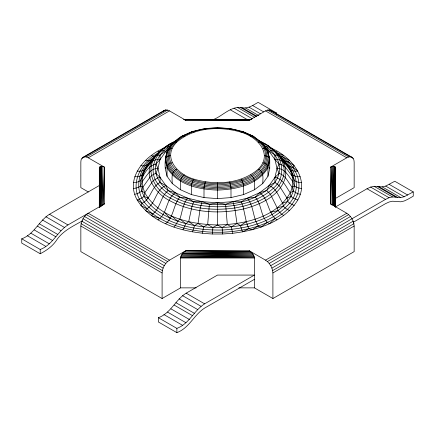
<?xml version="1.0" encoding="UTF-8"?>
<svg xmlns="http://www.w3.org/2000/svg" width="435" height="435" viewBox="0 0 435 435"><rect width="100%" height="100%" fill="white"/><g stroke="black" fill="none" stroke-linecap="round" stroke-linejoin="round"><path stroke-width="0.65" d="M335.689 168.454L335.635 207.055L335.608 167.747C334.906 165.496 331.954 166.246 330.464 167.209L330.464 203.825L332.144 205.021L332.552 166.355L333.455 205.657L334.243 166.344L334.412 206.223L334.885 166.648L335.053 206.679L335.341 167.127L335.439 206.984L335.608 167.747L335.689 207.109M99.408 206.94L99.55 167.317C100.621 165.528 103.1 166.409 104.536 167.209L104.536 203.825L102.801 205.086M171.966 144.425C162.021 150.184 153.202 161.293 155.915 173.407C159.694 187.409 173.619 195.353 186.441 199.785C215.711 208.463 253.491 206.832 274.887 182.45L274.974 177.344L277.003 168.454L279.085 164.044C276.916 155.523 270.374 148.873 263.034 144.425M100.768 206.652L101.529 166.246L102.448 205.38L102.856 166.464L103.503 204.504L104.536 167.209L88.229 157.791C84.939 155.251 80.29 157.938 80.845 162.059L80.845 187.648L88.348 191.976M280.58 157.883C292.304 166.366 298.693 183.189 290.966 196.386C281.777 212.111 263.876 219.898 246.95 224.215C224.161 229.435 199.893 228.652 177.692 221.192C162.924 215.836 147.313 206.788 141.81 191.177L142.865 187.175L149.722 177.616L151.375 175.822L153.484 174.392L155.915 173.407L157.997 168.454L160.026 159.563L160.113 155.001L168.595 149.303M258.694 140.548C270.516 145.453 279.428 154.898 287.051 164.87C292.918 172.825 294.533 183.722 290.216 192.754C276.062 217.777 244.068 224.373 217.5 224.966L212.856 227.516L212.421 234.003C184.821 232.486 152.821 224.955 137.172 199.964C124.753 178.094 144.882 155.877 164.441 147.873M202.335 233.296L203.629 226.869L207.674 224.596L209.393 204.281L217.5 202.808L232.899 201.639L241.273 201.862L247.254 198.208L259.575 192.749L266.78 190.557L269.031 185.631L274.974 177.344L279.085 173.407L279.618 168.726L279.085 164.044L274.974 159.563L269.031 151.277L266.78 146.894L263.779 145.758M254.431 287.867L254.431 258.015C254.241 255.291 252.3 253.039 250.245 251.414L185.788 250.734L169.487 260.146L88.229 213.237C83.933 215.999 81.089 220.926 80.845 226.031L80.845 251.62L162.097 298.53L180.568 287.867L180.568 258.015C180.813 254.872 183.271 252.365 185.788 250.734L249.211 250.734L265.513 260.146C269.809 262.909 272.658 267.84 272.903 272.941L272.903 298.53L254.431 287.867L238.848 287.867M162.097 298.53L162.097 272.941C162.342 267.84 165.191 262.909 169.487 260.146M270.559 147.873C290.118 155.877 310.247 178.094 297.828 199.964C284.321 222.116 256.993 230.289 232.665 233.296L231.371 226.869L227.326 224.596L222.144 227.516L217.5 224.966C190.932 224.373 158.938 217.777 144.784 192.754L141.81 191.177L140.69 185.854L142.218 181.504L142.865 175.832L144.784 170.254L147.949 164.87L158.296 152.728L163.266 148.438L170.341 143.572L176.305 140.548M192.466 231.893L194.608 225.586L198.017 223.487L200.236 207.99L202.101 201.639L217.5 202.808L225.607 204.281L232.899 201.639L247.254 198.208L255.318 197.18L259.575 192.749L269.031 185.631L274.887 182.45L277.503 178.007L279.085 173.407L277.003 168.454L274.974 159.563L274.887 155.001L266.405 149.303M276.23 152.674C290.411 160.477 303.184 176.773 297.687 193.727C291.629 210.768 274.431 220.387 258.259 226.004C234.378 233.687 208.349 234.204 184.043 228.163C172.934 225.183 162.146 220.708 152.821 213.895C146.851 209.985 143.664 203.129 137.172 199.964L142.006 198.028L144.034 196.386L144.784 192.754L153.076 180.764L157.497 178.007L160.026 177.344L165.969 185.631L168.22 190.557L175.425 192.749L187.746 198.208L193.727 201.862L202.101 201.639L209.393 204.281M182.966 229.81L185.919 223.682L188.692 221.66L191.976 206.369L193.727 201.862M133.512 188.447L136.122 188.083L138.569 187.202L140.69 185.854C139.689 175.403 145.372 165.458 153.18 158.905M241.006 132.158C257.134 136.726 273.539 153.843 258.211 169.231C240.789 184.168 215.238 185.381 193.994 179.166C177.866 174.598 161.461 157.481 176.789 142.093C194.211 127.15 219.762 125.943 241.006 132.158L242.311 131.424L252.588 135.976L262.131 142.919L267.781 151.043L269.733 159.928L269.733 168.454L267.955 176.262L262.735 183.532L254.431 189.78L243.616 194.57L231.018 197.582L217.5 198.61L203.982 197.582L191.384 194.57L180.568 189.78L172.265 183.532L167.045 176.262L165.267 168.454L165.566 167.154M173.973 227.086C176.539 224.83 176.942 221.056 179.862 219.142C182.325 212.198 182.624 203.95 187.746 198.208L202.101 201.639M165.61 223.753C173.886 217.06 173.184 205.086 179.682 197.18L187.746 198.208M205.331 181.879L204.026 187.849L203.982 197.582M158.003 219.865C167.703 213.677 165.73 198.931 175.425 192.749L179.682 197.18M133.512 182.58L136.122 182.401L138.569 181.689L140.69 180.487C144.028 174.049 148.166 165.691 155.915 164.044L160.026 159.563L165.969 151.277L168.22 146.894L171.221 145.758M204.162 129.054L204.657 128.559L205.331 129.445M165.267 168.454C164.408 159.025 166.458 147.59 174.527 141.908L182.412 135.976L192.689 131.424L193.994 132.158M229.669 129.445L230.343 128.559L242.85 131.56L253.355 136.209L262.131 142.919L267.781 151.043L269.733 159.928L267.955 167.731L267.955 176.262M173 143.3L171.841 143.164C167.094 146.182 162.315 148.694 158.296 152.728C152.696 160.124 146.823 167.334 141.81 175.164L139.722 176.213L137.313 176.757L134.741 176.757M165.969 185.631C155.491 189.29 155.937 203.406 146.899 208.778L140.771 205.45L142.18 203.254C150.994 199.072 151.298 186.637 160.113 182.45L165.969 185.631L175.425 192.749M173.592 142.272L167.219 151.043L165.267 159.928L167.045 167.731L167.045 176.262M82.481 220.822C72.797 226.303 62.026 231.241 55.952 241.088C51.95 246.672 46.251 250.631 40.216 253.752L21.75 243.089L21.75 238.826C34.12 234.275 38.856 220.942 49.503 214.27L99.31 185.517M21.75 238.826L40.216 249.483C52.586 244.938 57.328 231.605 67.969 224.933L104.536 203.825M158.405 317.719C170.776 313.173 175.512 299.84 186.158 293.168L217.5 275.072L254.431 275.072L204.624 303.831C193.983 310.503 189.241 323.836 176.871 328.381L158.405 317.719L158.405 321.987L176.871 332.65C189.241 328.099 193.983 314.766 204.624 308.094L254.431 279.341M146.899 208.778L145.497 210.643L152.821 213.895C160.651 208.109 160.39 196.348 168.22 190.557M144.784 192.754L142.865 187.175L142.218 181.504C146.437 176.333 150.102 168.155 157.997 168.454L160.026 177.344L160.113 182.45M137.172 171.064L139.668 171.238L142.006 170.863L144.034 169.954L153.299 158.916M193.994 179.166C190.215 183.342 191.59 189.513 191.384 194.57M161.575 150.472C164.245 147.28 168.046 144.703 171.841 143.164M282.696 159.775C285.442 162.886 288.013 167.508 292.82 167.23L294.229 165.577L288.101 161.711C285.561 162.032 283.397 160.651 281.701 158.916M191.732 132.028L192.689 131.424M140.771 165.577C145.736 167.306 149.542 163.37 152.304 159.775C150.32 161.173 147.721 161.113 145.497 160.384M152.821 213.895L151.266 215.472L159.852 218.522M288.101 161.711L289.503 160.384L282.179 156.589L280.232 156.654L279.183 155.964M163.087 111.452C164.599 109.37 167.513 109.691 169.487 110.881L185.788 120.294L249.211 120.294L250.892 119.549L184.386 119.446L251.539 119.337L183.483 119.337M276.997 219.865L275.148 218.522L269.39 223.753C260.157 218.316 262.321 204.722 255.318 197.18M154.343 157.361L159.743 151.543L161.581 150.885L163.701 150.793L165.969 151.277M151.646 160.189L153.566 158.585M172.418 143.795L173.973 142.626M267.128 222.584L261.027 227.086L258.259 226.004C252.637 217.571 254.002 206.005 247.254 198.208M184.261 174.854C179.166 177.98 180.634 184.859 180.568 189.78M141.81 191.177L137.313 193.727L134.741 194.271M282.179 156.589L283.734 155.556L275.757 152.217M301.488 188.447L298.878 188.083L296.431 187.202L294.31 185.854L292.782 181.504L294.31 180.487L296.431 181.689L298.878 182.401L301.488 182.58M232.899 201.639L234.764 207.99L236.983 223.487L240.392 225.586L246.308 221.66L243.024 206.369L241.273 201.862M158.764 152.669C140.782 161.793 127.928 185.359 142.18 203.254M294.31 180.487L292.135 175.832L293.19 175.164L295.278 176.213L297.687 176.757L300.259 176.757M258.259 226.004L252.034 229.81L248.7 228.728L242.534 231.893L240.392 225.586M300.259 194.271L297.687 193.727L293.19 191.177L292.135 187.175L294.31 185.854M231.371 226.869L236.983 223.487M83.009 157.274L164.261 110.365M81.834 158.367L84.172 157.013M84.537 156.801L165.795 109.892M86.32 156.981L167.573 110.066M88.229 157.791L169.487 110.881M213.966 119.32C223.117 115.552 231.561 105.352 242.393 107.853C248.238 108.766 253.328 105.091 258.129 102.35L276.595 113.013L276.595 114.231M335.689 198.311L354.155 187.648L354.155 162.059L353.905 159.998L353.166 158.367L351.991 157.274L270.739 110.365L269.205 109.892L267.427 110.066L265.513 110.881L249.211 120.294L184.755 119.783L185.788 120.294M275.496 113.649L276.595 113.013M330.464 167.209L346.771 157.791L348.68 156.981L350.463 156.801L351.991 157.274M335.689 206.837L367.031 188.741L370.625 187.072L374.089 186.289L382.24 186.876L385.698 186.088L394.784 181.248L413.25 191.911L413.25 196.174L407.764 199.344L404.164 201.013L400.706 201.802L392.555 201.215L389.097 202.003L385.497 203.667L353.269 222.274M265.513 260.146L346.771 213.237C351.067 215.999 353.911 220.926 354.155 226.031L354.155 251.62L272.903 298.53M267.427 261.544L348.68 214.629M269.205 263.42L350.463 216.51M270.739 265.66L385.497 199.404L389.097 197.735L392.555 196.946L400.706 197.539L404.164 196.75L413.25 191.911M271.913 268.107L353.166 221.192M272.647 270.586L353.905 223.677M272.903 272.941L354.155 226.031M297.828 199.964L292.994 198.028L290.966 196.386L290.216 192.754L293.19 191.177M169.721 144.273L175.321 141.435M176.789 169.231C170.808 171.232 172.113 178.736 172.265 183.532M294.229 205.45L289.607 203.183L287.671 201.405L287.051 198.137L290.966 196.386M186.397 134.393L181.063 136.753L192.15 131.56L204.657 128.559M187.583 133.866L191.139 132.289M275.148 151.962L276.997 151.162M250.739 136.47L252.588 135.976L253.937 136.753L248.602 134.393M274.974 159.563C282.31 158.014 286.263 165.643 290.216 170.254L290.966 169.954L292.994 170.863L295.332 171.238L297.828 171.064L292.82 167.23M269.031 185.631C276.703 188.252 278.819 197.099 282.696 203.237L287.671 201.405M266.78 190.557L270.412 194.238L277.225 207.963L283.354 206.157L285.17 208.06L289.503 210.643M172.091 162.685C169.601 163.098 167.165 165.072 167.045 167.731C177.154 184.957 198.985 189.491 217.5 190.084C236.015 189.491 257.846 184.957 267.955 167.731C267.835 165.072 265.399 163.098 262.909 162.685M259.575 192.749C266.312 196.963 267.427 205.679 270.733 212.236L278.074 210.567L281.673 214.27L283.734 215.472M269.031 151.277C274.083 149.129 278.144 153.522 280.657 157.361C284.8 163.185 286.834 170.547 285.278 177.616C280.064 195.848 260.576 204.635 243.66 208.93C218.897 214.439 191.699 212.655 169.161 200.372C155.85 193.504 144.083 177.382 151.467 162.25C153.588 159.857 156.959 159.134 160.026 159.563M258.211 142.093L260.473 141.908C268.846 149.841 268.846 162.619 260.473 170.558C248.836 181.074 232.774 184.494 217.5 184.88C202.226 184.494 186.164 181.074 174.527 170.558C166.154 162.619 166.154 149.841 174.527 141.908L176.789 142.093M262 143.3C266.492 143.338 270.385 147.449 273.425 150.472M160.113 155.001L157.845 155.257L155.882 156.062C144.077 170.825 155.246 190.927 170.341 198.023C189.812 208.74 212.998 211.078 234.764 207.99C254.013 204.678 277.345 196.424 283.625 175.822C286.828 161.303 275.181 149.047 263.159 143.164M170.493 155.659C168.405 155.676 166.186 156.769 165.447 158.824C166.007 168.312 173.027 175.332 180.694 180.074C192.004 186.136 204.754 188.589 217.5 188.877C230.245 188.589 242.996 186.136 254.306 180.074C261.973 175.332 268.993 168.312 269.553 158.824L267.275 150.091L261.408 142.272M147.329 164.941L147.949 164.87M204.379 128.635L217.5 127.585L230.621 128.635L230.838 129.054M212.421 234.003L222.579 234.003L232.665 233.296M262.909 148.634L264.214 148.58L266.476 149.335C271.576 160.732 263.142 172.2 253.355 177.61C242.333 183.516 229.914 185.908 217.5 186.18C201.894 185.788 185.484 182.298 173.592 171.548C167.872 165.664 165.148 157.122 168.524 149.335L170.786 148.58L172.091 148.634M266.78 146.894L268.727 146.829C283.038 155.512 286.872 176.893 273.419 188.165C258.52 202.068 237.303 206.505 217.5 206.804C196.054 206.391 171.939 201.351 157.845 183.787C148.237 171.863 154.311 154.561 166.273 146.829L168.22 146.894M180.568 258.015L254.431 258.015L180.623 257.351L254.35 257.215L180.808 256.596L254.089 256.291L181.194 255.628L253.632 255.28L181.841 254.486L252.991 254.236L182.782 253.246L251.294 252.289L184.108 251.93L250.245 251.414L249.211 250.734M184.755 119.783L250.892 119.549M200.236 119.407L251.544 119.337M182.782 253.246L252.191 253.219M180.568 287.867L196.152 287.867M277.003 168.454C284.898 168.155 288.563 176.333 292.782 181.504M264.507 155.659L267.123 156.23L269.031 157.791C268.036 171.461 254.932 179.383 243.268 183.559C226.553 188.681 208.447 188.681 191.732 183.559C180.068 179.383 166.964 171.461 165.969 157.791C166.507 148.074 173.951 141.152 181.645 136.209L183.304 136.063L184.261 136.47M274.887 155.001L277.155 155.257L279.118 156.062L280.657 157.361M242.311 131.424L243.268 132.028M279.085 164.044C285.529 164.805 288.122 171.722 292.135 175.832M274.974 177.344C283.006 178.442 286.029 187.072 290.216 192.754M230.343 128.559L230.621 128.635M151.266 155.556L153.327 156.214L155.251 156.29C137.275 167.687 132.186 192.422 149.02 207.272C168.519 225.346 196.484 230.523 222.274 230.017C246.574 228.783 273.18 222.443 289.607 203.183C302.483 188.708 295.534 166.311 280.232 156.654M144.034 169.954L144.784 170.254M279.085 173.407C285.664 175.24 288.073 182.466 292.135 187.175M158.003 151.162L159.852 151.962M243.861 132.289L247.417 133.866M144.034 196.386L147.949 198.137M258.211 169.231C264.192 171.232 262.887 178.736 262.735 183.532M259.679 141.435L265.279 144.273M207.674 224.596L212.856 227.516M269.205 109.892L350.463 156.801M350.827 157.013L353.166 158.367M267.427 110.066L348.68 156.981M265.513 110.881L346.771 157.791M252.637 105.52L263.605 111.849M389.292 184.418L407.764 195.081M249.043 107.189L260.581 113.85M385.698 186.088L404.164 196.75M245.585 107.978L258.858 115.639M382.24 186.876L400.706 197.539M242.393 107.853L256.824 116.183M379.048 186.751L397.519 197.414M240.62 107.51L256.199 116.509M377.275 186.408L395.741 197.071M237.428 107.391L254.741 117.385M374.089 186.289L392.555 196.946M233.97 108.179L252.441 118.837M370.625 187.072L389.097 197.735M230.376 109.843L247.113 119.505M367.031 188.741L385.497 199.404M346.771 213.237L330.464 203.825L331.497 166.692L332.144 205.021M86.32 214.629L167.573 261.544M84.537 216.51L165.795 263.42M83.009 218.751L164.261 265.66M81.834 221.192L163.087 268.107M81.095 223.677L162.353 270.586M80.845 226.031L162.097 272.941M49.503 214.27L67.969 224.933M186.158 293.168L204.624 303.831M45.903 216.755L64.375 227.418M182.559 295.653L201.03 306.316M42.445 219.963L60.911 230.626M179.1 298.861L197.572 309.524M39.259 223.769L57.724 234.427M175.914 302.662L194.38 313.325M37.481 226.156L55.952 236.819M174.136 305.055L192.607 315.718M34.294 229.963L52.76 240.626M170.95 308.861L189.415 319.524M30.836 233.171L49.302 243.834M167.491 312.069L185.957 322.732M27.236 235.656L45.708 246.319M163.897 314.554L182.363 325.211M274.887 182.45L279.118 185.533L287.051 198.137M198.017 223.487L203.629 226.869M140.69 185.854L142.865 187.175M141.81 175.164L142.865 175.832M140.69 180.487L142.218 181.504M188.692 221.66L194.608 225.586M250.739 174.854C255.834 177.98 254.366 184.859 254.431 189.78M179.862 219.142L185.919 223.682M261.027 142.626L262.582 143.795M171.673 215.988L177.692 221.192M270.739 110.365L271.913 111.452M155.915 173.407L160.026 177.344M164.267 212.236L170.047 218.142M275.148 218.522L273.414 216.728L270.733 212.236M241.006 179.166C244.785 183.342 243.41 189.513 243.616 194.57M287.051 164.87L290.966 169.954M290.216 170.254L293.19 175.164M155.915 164.044L157.997 168.454M248.7 228.728L246.308 221.66M229.669 181.879L230.974 187.849L231.018 197.582M277.225 207.963L278.074 210.567M269.434 167.154L269.733 168.454M282.696 203.237L283.354 206.157M225.607 204.281L227.326 224.596M222.579 234.003L222.144 227.516M100.751 206.652L100.583 166.398L100.132 207.011L99.941 166.79L99.675 206.674L99.55 167.317L99.31 168.454L99.31 207.038L99.37 167.856L99.392 207.604M333.449 166.246L333.471 205.657M101.529 166.246L101.551 206.31M217.5 127.585L217.5 128.521M217.5 182.803L217.5 198.61M217.5 202.808L217.5 224.966M176.871 328.381L176.871 332.65M40.216 249.483L40.216 253.752M170.786 148.58C163.19 169.112 188.888 180.384 204.983 182.776C225.678 185.141 252.251 182.526 264.214 163.033C271.81 142.501 246.112 131.229 230.017 128.836C209.322 126.471 182.749 129.086 170.786 148.58"/></g></svg>
